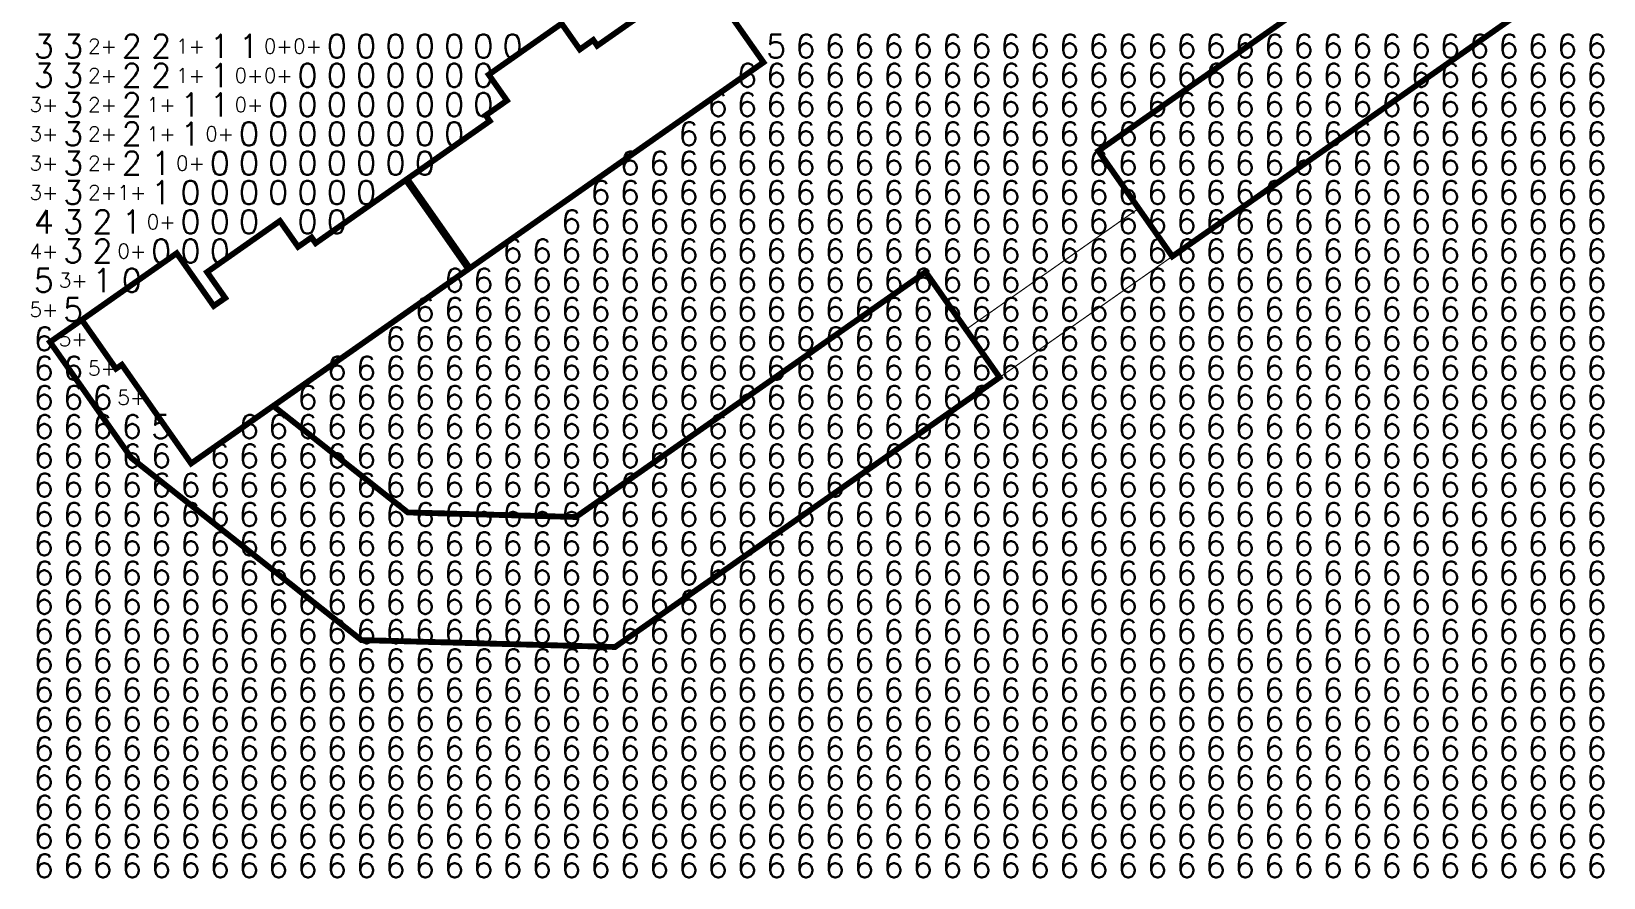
# Model space of a CAD drawing. Extents: x 36524853 to 36525459, y 2743936 to 2747542.
# Drawn here: x 36524969.4 to 36525103.6, y 2746922.3 to 2746994.5 of the extents above; entities that cross this region are included whole.
import ezdxf
from ezdxf.enums import TextEntityAlignment as Align

# ---------------------------------------------------------------- set-up
doc = ezdxf.new("R2010")
doc.units = 0
doc.header["$LTSCALE"] = 1000
doc.header["$MEASUREMENT"] = 0
doc.layers.add('0-规划建筑', color=34, linetype='Continuous')
doc.layers.add('TG_SUNTESTE', color=7, linetype='Continuous')
doc.styles.add('_TCH_SUNANA', font='SIMPLEX', dxfattribs={"width": 0.8, "bigfont": 'HZTXT'})

msp = doc.modelspace()

# ---------------------------------------------------------------- linework, layer by layer
at = {"layer": '0-规划建筑', "const_width": 0.5}
for points in [[(36525093.74, 2747007.64), (36525060.5, 2746984.33), (36525066.81, 2746975.32), (36525100.06, 2746998.63)], [(36524996.58, 2746967.11), (36524996.58, 2746967.11), (36525003.62, 2746972.05), (36525003.62, 2746972.05), (36525006.73, 2746974.23), (36525003.23, 2746979.23), (36525003.23, 2746979.23), (36525001.39, 2746981.85), (36524993.7, 2746976.45), (36524993.35, 2746976.94), (36524992.2, 2746976.14), (36524990.65, 2746978.35), (36524984.43, 2746973.98), (36524985.98, 2746971.77), (36524985, 2746971.09), (36524981.84, 2746975.59), (36524973.74, 2746969.9), (36524976.66, 2746965.73), (36524977.16, 2746966.07), (36524983.07, 2746957.64)]]:
    msp.add_lwpolyline(points, close=True, dxfattribs=at)
at = {"layer": '0-规划建筑'}
for points, const_width in [([(36525028.41, 2746996.89), (36525031.92, 2746991.89), (36525028.81, 2746989.71), (36525028.81, 2746989.71), (36525022.91, 2746985.58), (36525022.91, 2746985.58), (36525017.18, 2746981.56), (36525017.18, 2746981.56), (36525009.97, 2746976.5), (36525009.97, 2746976.5), (36525006.86, 2746974.32), (36525003.36, 2746979.32), (36525003.36, 2746979.32), (36525001.52, 2746981.94), (36525008.56, 2746986.88), (36525008.22, 2746987.37), (36525009.04, 2746987.94), (36525009.04, 2746987.94), (36525010.02, 2746988.63), (36525008.47, 2746990.84), (36525014.69, 2746995.2), (36525016.24, 2746992.99), (36525017.39, 2746993.8), (36525017.73, 2746993.31), (36525026.58, 2746999.51)], 0.5), ([(36525052.07, 2746964.99), (36525066.81, 2746975.32), (36525063.94, 2746979.42), (36525049.2, 2746969.08)], 0.1)]:
    msp.add_lwpolyline(points, dxfattribs=dict(at, const_width=const_width))
msp.add_lwpolyline([(36524973.74, 2746969.9, 0.5, 0.5, 0), (36524971.03, 2746968.01, 0.5, 0.5, 0), (36524977.97, 2746958.11, 0.5, 0.5, 0), (36524997.6, 2746942.56, 0.5, 0.5, 0), (36525019.25, 2746941.97, 0.5, 0.5, 0), (36525052.07, 2746964.99, 0.5, 0.5, 0), (36525045.76, 2746973.99, 0.5, 0.5, 0), (36525015.91, 2746953.07, 0.5, 0.5, 0), (36525001.56, 2746953.46, 0.5, 0.5, 0), (36524990.08, 2746962.56, 0.5, 0.5, 0), (36524983.07, 2746957.64, 0.5, 0.5, 0), (36524977.16, 2746966.07, 0.5, 0.5, 0), (36524976.66, 2746965.73, 0.5, 0.5, 0), (36524973.74, 2746969.9, 0, 0, 0)], format="xyseb", dxfattribs=at)

# ---------------------------------------------------------------- texts
at = {"layer": 'TG_SUNTESTE', "color": 4, "style": '_TCH_SUNANA'}
for s, height, p in [('3', 2, (36524970.51, 2746993.28)), ('3', 2, (36524973.01, 2746993.28)), ('3', 2, (36524970.51, 2746990.78)), ('3', 2, (36524973.01, 2746990.78)), ('3+', 1.25, (36524970.51, 2746988.28)), ('3', 2, (36524973.01, 2746988.28)), ('3+', 1.25, (36524970.51, 2746985.78)), ('3', 2, (36524973.01, 2746985.78)), ('3', 2, (36524973.01, 2746983.28)), ('3+', 1.25, (36524970.51, 2746983.28)), ('3', 2, (36524973.01, 2746980.78)), ('3+', 1.25, (36524970.51, 2746980.78)), ('3', 2, (36524973.01, 2746978.28)), ('3', 2, (36524973.01, 2746975.78)), ('3+', 1.25, (36524973.01, 2746973.28))]:
    msp.add_text(s, height=height, dxfattribs=at).set_placement(p, align=Align.MIDDLE_CENTER)
at = {"layer": 'TG_SUNTESTE', "color": 3, "style": '_TCH_SUNANA'}
for s, height, p in [('2+', 1.25, (36524975.51, 2746993.28)), ('2', 2, (36524978.01, 2746993.28)), ('2', 2, (36524980.51, 2746993.28)), ('2+', 1.25, (36524975.51, 2746990.78)), ('2', 2, (36524978.01, 2746990.78)), ('2', 2, (36524980.51, 2746990.78)), ('2+', 1.25, (36524975.51, 2746988.28)), ('2', 2, (36524978.01, 2746988.28)), ('2+', 1.25, (36524975.51, 2746985.78)), ('2', 2, (36524978.01, 2746985.78)), ('2', 2, (36524978.01, 2746983.28)), ('2+', 1.25, (36524975.51, 2746983.28)), ('2+', 1.25, (36524975.51, 2746980.78)), ('2', 2, (36524975.51, 2746978.28)), ('2', 2, (36524975.51, 2746975.78))]:
    msp.add_text(s, height=height, dxfattribs=at).set_placement(p, align=Align.MIDDLE_CENTER)
at = {"layer": 'TG_SUNTESTE', "color": 2, "style": '_TCH_SUNANA'}
for s, height, p in [('1+', 1.25, (36524983.01, 2746993.28)), ('1', 2, (36524985.51, 2746993.28)), ('1', 2, (36524988.01, 2746993.28)), ('1+', 1.25, (36524983.01, 2746990.78)), ('1', 2, (36524985.51, 2746990.78)), ('1+', 1.25, (36524980.51, 2746988.28)), ('1', 2, (36524983.01, 2746988.28)), ('1', 2, (36524985.51, 2746988.28)), ('1+', 1.25, (36524980.51, 2746985.78)), ('1', 2, (36524983.01, 2746985.78)), ('1', 2, (36524980.51, 2746983.28)), ('1', 2, (36524980.51, 2746980.78)), ('1+', 1.25, (36524978.01, 2746980.78)), ('1', 2, (36524978.01, 2746978.28)), ('1', 2, (36524975.51, 2746973.28))]:
    msp.add_text(s, height=height, dxfattribs=at).set_placement(p, align=Align.MIDDLE_CENTER)
at = {"layer": 'TG_SUNTESTE', "color": 1, "style": '_TCH_SUNANA'}
for s, height, p in [('0+', 1.25, (36524990.51, 2746993.28)), ('0+', 1.25, (36524993.01, 2746993.28)), ('0', 2, (36524995.51, 2746993.28)), ('0', 2, (36524998.01, 2746993.28)), ('0', 2, (36525000.51, 2746993.28)), ('0', 2, (36525003.01, 2746993.28)), ('0', 2, (36525005.51, 2746993.28)), ('0', 2, (36525008.01, 2746993.28)), ('0', 2, (36525010.51, 2746993.28)), ('0+', 1.25, (36524988.01, 2746990.78)), ('0+', 1.25, (36524990.51, 2746990.78)), ('0', 2, (36524993.01, 2746990.78)), ('0', 2, (36524995.51, 2746990.78)), ('0', 2, (36524998.01, 2746990.78)), ('0', 2, (36525000.51, 2746990.78)), ('0', 2, (36525003.01, 2746990.78)), ('0', 2, (36525005.51, 2746990.78)), ('0', 2, (36525008.01, 2746990.78)), ('0+', 1.25, (36524988.01, 2746988.28)), ('0', 2, (36524990.51, 2746988.28)), ('0', 2, (36524993.01, 2746988.28)), ('0', 2, (36524995.51, 2746988.28)), ('0', 2, (36524998.01, 2746988.28)), ('0', 2, (36525000.51, 2746988.28)), ('0', 2, (36525003.01, 2746988.28)), ('0', 2, (36525005.51, 2746988.28)), ('0', 2, (36525008.01, 2746988.28)), ('0+', 1.25, (36524985.51, 2746985.78)), ('0', 2, (36524988.01, 2746985.78)), ('0', 2, (36524990.51, 2746985.78)), ('0', 2, (36524993.01, 2746985.78)), ('0', 2, (36524995.51, 2746985.78)), ('0', 2, (36524998.01, 2746985.78)), ('0', 2, (36525000.51, 2746985.78)), ('0', 2, (36525003.01, 2746985.78)), ('0', 2, (36525005.51, 2746985.78)), ('0', 2, (36524985.51, 2746983.28)), ('0', 2, (36524988.01, 2746983.28)), ('0', 2, (36524990.51, 2746983.28)), ('0', 2, (36524993.01, 2746983.28)), ('0', 2, (36524995.51, 2746983.28)), ('0', 2, (36524998.01, 2746983.28)), ('0', 2, (36525000.51, 2746983.28)), ('0', 2, (36525003.01, 2746983.28)), ('0+', 1.25, (36524983.01, 2746983.28)), ('0', 2, (36524983.01, 2746980.78)), ('0', 2, (36524985.51, 2746980.78)), ('0', 2, (36524988.01, 2746980.78)), ('0', 2, (36524990.51, 2746980.78)), ('0', 2, (36524993.01, 2746980.78)), ('0', 2, (36524995.51, 2746980.78)), ('0', 2, (36524998.01, 2746980.78)), ('0+', 1.25, (36524980.51, 2746978.28)), ('0', 2, (36524983.01, 2746978.28)), ('0', 2, (36524985.51, 2746978.28)), ('0', 2, (36524988.01, 2746978.28)), ('0', 2, (36524993.01, 2746978.28)), ('0', 2, (36524995.51, 2746978.28)), ('0+', 1.25, (36524978.01, 2746975.78)), ('0', 2, (36524980.51, 2746975.78)), ('0', 2, (36524983.01, 2746975.78)), ('0', 2, (36524985.51, 2746975.78)), ('0', 2, (36524978.01, 2746973.28))]:
    msp.add_text(s, height=height, dxfattribs=at).set_placement(p, align=Align.MIDDLE_CENTER)
at = {"layer": 'TG_SUNTESTE', "color": 6, "style": '_TCH_SUNANA'}
for s, height, p in [('5', 2, (36525033.01, 2746993.28)), ('5', 2, (36524970.51, 2746973.28)), ('5+', 1.25, (36524970.51, 2746970.78)), ('5', 2, (36524973.01, 2746970.78)), ('5+', 1.25, (36524973.01, 2746968.28)), ('5+', 1.25, (36524975.51, 2746965.78)), ('5+', 1.25, (36524978.01, 2746963.28)), ('5', 2, (36524980.51, 2746960.78))]:
    msp.add_text(s, height=height, dxfattribs=at).set_placement(p, align=Align.MIDDLE_CENTER)
at = {"layer": 'TG_SUNTESTE', "color": 7, "style": '_TCH_SUNANA'}
for p in [(36525035.51, 2746993.28), (36525038.01, 2746993.28), (36525040.51, 2746993.28), (36525043.01, 2746993.28), (36525045.51, 2746993.28), (36525048.01, 2746993.28), (36525050.51, 2746993.28), (36525053.01, 2746993.28), (36525055.51, 2746993.28), (36525058.01, 2746993.28), (36525060.51, 2746993.28), (36525063.01, 2746993.28), (36525065.51, 2746993.28), (36525068.01, 2746993.28), (36525070.51, 2746993.28), (36525073.01, 2746993.28), (36525073.01, 2746993.28), (36525075.51, 2746993.28), (36525078.01, 2746993.28), (36525080.51, 2746993.28), (36525083.01, 2746993.28), (36525085.51, 2746993.28), (36525088.01, 2746993.28), (36525090.51, 2746993.28), (36525093.01, 2746993.28), (36525095.51, 2746993.28), (36525098.01, 2746993.28), (36525100.51, 2746993.28), (36525103.01, 2746993.28), (36525030.51, 2746990.78), (36525033.01, 2746990.78), (36525035.51, 2746990.78), (36525038.01, 2746990.78), (36525040.51, 2746990.78), (36525043.01, 2746990.78), (36525045.51, 2746990.78), (36525048.01, 2746990.78), (36525050.51, 2746990.78), (36525053.01, 2746990.78), (36525055.51, 2746990.78), (36525058.01, 2746990.78), (36525060.51, 2746990.78), (36525063.01, 2746990.78), (36525065.51, 2746990.78), (36525068.01, 2746990.78), (36525070.51, 2746990.78), (36525073.01, 2746990.78), (36525075.51, 2746990.78), (36525078.01, 2746990.78), (36525080.51, 2746990.78), (36525083.01, 2746990.78), (36525085.51, 2746990.78), (36525088.01, 2746990.78), (36525090.51, 2746990.78), (36525093.01, 2746990.78), (36525095.51, 2746990.78), (36525098.01, 2746990.78), (36525100.51, 2746990.78), (36525103.01, 2746990.78), (36525028.01, 2746988.28), (36525030.51, 2746988.28), (36525033.01, 2746988.28), (36525035.51, 2746988.28), (36525038.01, 2746988.28), (36525040.51, 2746988.28), (36525043.01, 2746988.28), (36525045.51, 2746988.28), (36525048.01, 2746988.28), (36525050.51, 2746988.28), (36525053.01, 2746988.28), (36525055.51, 2746988.28), (36525058.01, 2746988.28), (36525060.51, 2746988.28), (36525063.01, 2746988.28), (36525065.51, 2746988.28), (36525068.01, 2746988.28), (36525070.51, 2746988.28), (36525073.01, 2746988.28), (36525075.51, 2746988.28), (36525078.01, 2746988.28), (36525080.51, 2746988.28), (36525083.01, 2746988.28), (36525085.51, 2746988.28), (36525088.01, 2746988.28), (36525090.51, 2746988.28), (36525093.01, 2746988.28), (36525095.51, 2746988.28), (36525098.01, 2746988.28), (36525100.51, 2746988.28), (36525103.01, 2746988.28), (36525025.51, 2746985.78), (36525028.01, 2746985.78), (36525030.51, 2746985.78), (36525033.01, 2746985.78), (36525035.51, 2746985.78), (36525038.01, 2746985.78), (36525040.51, 2746985.78), (36525043.01, 2746985.78), (36525045.51, 2746985.78), (36525048.01, 2746985.78), (36525050.51, 2746985.78), (36525053.01, 2746985.78), (36525055.51, 2746985.78), (36525058.01, 2746985.78), (36525060.51, 2746985.78), (36525063.01, 2746985.78), (36525065.51, 2746985.78), (36525068.01, 2746985.78), (36525070.51, 2746985.78), (36525073.01, 2746985.78), (36525075.51, 2746985.78), (36525078.01, 2746985.78), (36525080.51, 2746985.78), (36525083.01, 2746985.78), (36525085.51, 2746985.78), (36525088.01, 2746985.78), (36525090.51, 2746985.78), (36525093.01, 2746985.78), (36525095.51, 2746985.78), (36525098.01, 2746985.78), (36525100.51, 2746985.78), (36525103.01, 2746985.78), (36525020.51, 2746983.28), (36525023.01, 2746983.28), (36525025.51, 2746983.28), (36525028.01, 2746983.28), (36525030.51, 2746983.28), (36525033.01, 2746983.28), (36525035.51, 2746983.28), (36525038.01, 2746983.28), (36525040.51, 2746983.28), (36525043.01, 2746983.28), (36525045.51, 2746983.28), (36525048.01, 2746983.28), (36525050.51, 2746983.28), (36525053.01, 2746983.28), (36525055.51, 2746983.28), (36525058.01, 2746983.28), (36525060.51, 2746983.28), (36525063.01, 2746983.28), (36525065.51, 2746983.28), (36525068.01, 2746983.28), (36525070.51, 2746983.28), (36525073.01, 2746983.28), (36525075.51, 2746983.28), (36525078.01, 2746983.28), (36525080.51, 2746983.28), (36525083.01, 2746983.28), (36525085.51, 2746983.28), (36525088.01, 2746983.28), (36525090.51, 2746983.28), (36525093.01, 2746983.28), (36525095.51, 2746983.28), (36525098.01, 2746983.28), (36525100.51, 2746983.28), (36525103.01, 2746983.28), (36525018.01, 2746980.78), (36525020.51, 2746980.78), (36525023.01, 2746980.78), (36525025.51, 2746980.78), (36525028.01, 2746980.78), (36525030.51, 2746980.78), (36525033.01, 2746980.78), (36525035.51, 2746980.78), (36525038.01, 2746980.78), (36525040.51, 2746980.78), (36525043.01, 2746980.78), (36525045.51, 2746980.78), (36525048.01, 2746980.78), (36525050.51, 2746980.78), (36525053.01, 2746980.78), (36525055.51, 2746980.78), (36525058.01, 2746980.78), (36525060.51, 2746980.78), (36525063.01, 2746980.78), (36525065.51, 2746980.78), (36525068.01, 2746980.78), (36525070.51, 2746980.78), (36525073.01, 2746980.78), (36525075.51, 2746980.78), (36525078.01, 2746980.78), (36525080.51, 2746980.78), (36525083.01, 2746980.78), (36525085.51, 2746980.78), (36525088.01, 2746980.78), (36525090.51, 2746980.78), (36525093.01, 2746980.78), (36525095.51, 2746980.78), (36525098.01, 2746980.78), (36525100.51, 2746980.78), (36525103.01, 2746980.78), (36525015.51, 2746978.28), (36525018.01, 2746978.28), (36525020.51, 2746978.28), (36525023.01, 2746978.28), (36525025.51, 2746978.28), (36525028.01, 2746978.28), (36525030.51, 2746978.28), (36525033.01, 2746978.28), (36525035.51, 2746978.28), (36525038.01, 2746978.28), (36525040.51, 2746978.28), (36525043.01, 2746978.28), (36525045.51, 2746978.28), (36525048.01, 2746978.28), (36525050.51, 2746978.28), (36525053.01, 2746978.28), (36525055.51, 2746978.28), (36525058.01, 2746978.28), (36525060.51, 2746978.28), (36525063.01, 2746978.28), (36525065.51, 2746978.28), (36525068.01, 2746978.28), (36525070.51, 2746978.28), (36525073.01, 2746978.28), (36525075.51, 2746978.28), (36525078.01, 2746978.28), (36525080.51, 2746978.28), (36525083.01, 2746978.28), (36525085.51, 2746978.28), (36525088.01, 2746978.28), (36525090.51, 2746978.28), (36525093.01, 2746978.28), (36525095.51, 2746978.28), (36525098.01, 2746978.28), (36525100.51, 2746978.28), (36525103.01, 2746978.28), (36525010.51, 2746975.78), (36525013.01, 2746975.78), (36525015.51, 2746975.78), (36525018.01, 2746975.78), (36525020.51, 2746975.78), (36525023.01, 2746975.78), (36525025.51, 2746975.78), (36525028.01, 2746975.78), (36525030.51, 2746975.78), (36525033.01, 2746975.78), (36525035.51, 2746975.78), (36525038.01, 2746975.78), (36525040.51, 2746975.78), (36525043.01, 2746975.78), (36525045.51, 2746975.78), (36525048.01, 2746975.78), (36525050.51, 2746975.78), (36525053.01, 2746975.78), (36525055.51, 2746975.78), (36525058.01, 2746975.78), (36525060.51, 2746975.78), (36525063.01, 2746975.78), (36525065.51, 2746975.78), (36525068.01, 2746975.78), (36525070.51, 2746975.78), (36525073.01, 2746975.78), (36525075.51, 2746975.78), (36525078.01, 2746975.78), (36525080.51, 2746975.78), (36525083.01, 2746975.78), (36525085.51, 2746975.78), (36525088.01, 2746975.78), (36525090.51, 2746975.78), (36525093.01, 2746975.78), (36525095.51, 2746975.78), (36525098.01, 2746975.78), (36525100.51, 2746975.78), (36525103.01, 2746975.78), (36525005.51, 2746973.28), (36525008.01, 2746973.28), (36525010.51, 2746973.28), (36525013.01, 2746973.28), (36525015.51, 2746973.28), (36525018.01, 2746973.28), (36525020.51, 2746973.28), (36525023.01, 2746973.28), (36525025.51, 2746973.28), (36525028.01, 2746973.28), (36525030.51, 2746973.28), (36525033.01, 2746973.28), (36525035.51, 2746973.28), (36525038.01, 2746973.28), (36525040.51, 2746973.28), (36525043.01, 2746973.28), (36525045.51, 2746973.28), (36525048.01, 2746973.28), (36525050.51, 2746973.28), (36525053.01, 2746973.28), (36525055.51, 2746973.28), (36525058.01, 2746973.28), (36525060.51, 2746973.28), (36525063.01, 2746973.28), (36525065.51, 2746973.28), (36525068.01, 2746973.28), (36525070.51, 2746973.28), (36525073.01, 2746973.28), (36525075.51, 2746973.28), (36525078.01, 2746973.28), (36525080.51, 2746973.28), (36525083.01, 2746973.28), (36525085.51, 2746973.28), (36525088.01, 2746973.28), (36525090.51, 2746973.28), (36525093.01, 2746973.28), (36525095.51, 2746973.28), (36525098.01, 2746973.28), (36525100.51, 2746973.28), (36525103.01, 2746973.28), (36525003.01, 2746970.78), (36525005.51, 2746970.78), (36525008.01, 2746970.78), (36525010.51, 2746970.78), (36525013.01, 2746970.78), (36525015.51, 2746970.78), (36525018.01, 2746970.78), (36525020.51, 2746970.78), (36525023.01, 2746970.78), (36525025.51, 2746970.78), (36525028.01, 2746970.78), (36525030.51, 2746970.78), (36525033.01, 2746970.78), (36525035.51, 2746970.78), (36525038.01, 2746970.78), (36525040.51, 2746970.78), (36525043.01, 2746970.78), (36525045.51, 2746970.78), (36525048.01, 2746970.78), (36525050.51, 2746970.78), (36525053.01, 2746970.78), (36525055.51, 2746970.78), (36525058.01, 2746970.78), (36525060.51, 2746970.78), (36525063.01, 2746970.78), (36525065.51, 2746970.78), (36525068.01, 2746970.78), (36525070.51, 2746970.78), (36525073.01, 2746970.78), (36525075.51, 2746970.78), (36525078.01, 2746970.78), (36525080.51, 2746970.78), (36525083.01, 2746970.78), (36525085.51, 2746970.78), (36525088.01, 2746970.78), (36525090.51, 2746970.78), (36525093.01, 2746970.78), (36525095.51, 2746970.78), (36525098.01, 2746970.78), (36525100.51, 2746970.78), (36525103.01, 2746970.78), (36524970.51, 2746968.28), (36525000.51, 2746968.28), (36525003.01, 2746968.28), (36525005.51, 2746968.28), (36525008.01, 2746968.28), (36525010.51, 2746968.28), (36525013.01, 2746968.28), (36525015.51, 2746968.28), (36525018.01, 2746968.28), (36525020.51, 2746968.28), (36525023.01, 2746968.28), (36525025.51, 2746968.28), (36525028.01, 2746968.28), (36525030.51, 2746968.28), (36525033.01, 2746968.28), (36525035.51, 2746968.28), (36525038.01, 2746968.28), (36525040.51, 2746968.28), (36525043.01, 2746968.28), (36525045.51, 2746968.28), (36525048.01, 2746968.28), (36525050.51, 2746968.28), (36525053.01, 2746968.28), (36525055.51, 2746968.28), (36525058.01, 2746968.28), (36525060.51, 2746968.28), (36525063.01, 2746968.28), (36525065.51, 2746968.28), (36525068.01, 2746968.28), (36525070.51, 2746968.28), (36525073.01, 2746968.28), (36525075.51, 2746968.28), (36525078.01, 2746968.28), (36525080.51, 2746968.28), (36525083.01, 2746968.28), (36525085.51, 2746968.28), (36525088.01, 2746968.28), (36525090.51, 2746968.28), (36525093.01, 2746968.28), (36525095.51, 2746968.28), (36525098.01, 2746968.28), (36525100.51, 2746968.28), (36525103.01, 2746968.28), (36524970.51, 2746965.78), (36524973.01, 2746965.78), (36524995.51, 2746965.78), (36524998.01, 2746965.78), (36525000.51, 2746965.78), (36525003.01, 2746965.78), (36525005.51, 2746965.78), (36525008.01, 2746965.78), (36525010.51, 2746965.78), (36525013.01, 2746965.78), (36525015.51, 2746965.78), (36525018.01, 2746965.78), (36525020.51, 2746965.78), (36525023.01, 2746965.78), (36525025.51, 2746965.78), (36525028.01, 2746965.78), (36525030.51, 2746965.78), (36525033.01, 2746965.78), (36525035.51, 2746965.78), (36525038.01, 2746965.78), (36525040.51, 2746965.78), (36525043.01, 2746965.78), (36525045.51, 2746965.78), (36525048.01, 2746965.78), (36525050.51, 2746965.78), (36525053.01, 2746965.78), (36525055.51, 2746965.78), (36525058.01, 2746965.78), (36525060.51, 2746965.78), (36525063.01, 2746965.78), (36525065.51, 2746965.78), (36525068.01, 2746965.78), (36525070.51, 2746965.78), (36525073.01, 2746965.78), (36525075.51, 2746965.78), (36525078.01, 2746965.78), (36525080.51, 2746965.78), (36525083.01, 2746965.78), (36525085.51, 2746965.78), (36525088.01, 2746965.78), (36525090.51, 2746965.78), (36525093.01, 2746965.78), (36525095.51, 2746965.78), (36525098.01, 2746965.78), (36525100.51, 2746965.78), (36525103.01, 2746965.78), (36524970.51, 2746963.28), (36524973.01, 2746963.28), (36524975.51, 2746963.28), (36524993.01, 2746963.28), (36524995.51, 2746963.28), (36524998.01, 2746963.28), (36525000.51, 2746963.28), (36525003.01, 2746963.28), (36525005.51, 2746963.28), (36525008.01, 2746963.28), (36525010.51, 2746963.28), (36525013.01, 2746963.28), (36525015.51, 2746963.28), (36525018.01, 2746963.28), (36525020.51, 2746963.28), (36525023.01, 2746963.28), (36525025.51, 2746963.28), (36525028.01, 2746963.28), (36525030.51, 2746963.28), (36525033.01, 2746963.28), (36525035.51, 2746963.28), (36525038.01, 2746963.28), (36525040.51, 2746963.28), (36525043.01, 2746963.28), (36525045.51, 2746963.28), (36525048.01, 2746963.28), (36525050.51, 2746963.28), (36525053.01, 2746963.28), (36525055.51, 2746963.28), (36525058.01, 2746963.28), (36525060.51, 2746963.28), (36525063.01, 2746963.28), (36525065.51, 2746963.28), (36525068.01, 2746963.28), (36525070.51, 2746963.28), (36525073.01, 2746963.28), (36525075.51, 2746963.28), (36525078.01, 2746963.28), (36525080.51, 2746963.28), (36525083.01, 2746963.28), (36525085.51, 2746963.28), (36525088.01, 2746963.28), (36525090.51, 2746963.28), (36525093.01, 2746963.28), (36525095.51, 2746963.28), (36525098.01, 2746963.28), (36525100.51, 2746963.28), (36525103.01, 2746963.28), (36524970.51, 2746960.78), (36524973.01, 2746960.78), (36524975.51, 2746960.78), (36524978.01, 2746960.78), (36524988.01, 2746960.78), (36524990.51, 2746960.78), (36524993.01, 2746960.78), (36524995.51, 2746960.78), (36524998.01, 2746960.78), (36525000.51, 2746960.78), (36525003.01, 2746960.78), (36525005.51, 2746960.78), (36525008.01, 2746960.78), (36525010.51, 2746960.78), (36525013.01, 2746960.78), (36525015.51, 2746960.78), (36525018.01, 2746960.78), (36525020.51, 2746960.78), (36525023.01, 2746960.78), (36525025.51, 2746960.78), (36525028.01, 2746960.78), (36525030.51, 2746960.78), (36525033.01, 2746960.78), (36525035.51, 2746960.78), (36525038.01, 2746960.78), (36525040.51, 2746960.78), (36525043.01, 2746960.78), (36525045.51, 2746960.78), (36525048.01, 2746960.78), (36525050.51, 2746960.78), (36525053.01, 2746960.78), (36525055.51, 2746960.78), (36525058.01, 2746960.78), (36525060.51, 2746960.78), (36525063.01, 2746960.78), (36525065.51, 2746960.78), (36525068.01, 2746960.78), (36525070.51, 2746960.78), (36525073.01, 2746960.78), (36525075.51, 2746960.78), (36525078.01, 2746960.78), (36525080.51, 2746960.78), (36525083.01, 2746960.78), (36525085.51, 2746960.78), (36525088.01, 2746960.78), (36525090.51, 2746960.78), (36525093.01, 2746960.78), (36525095.51, 2746960.78), (36525098.01, 2746960.78), (36525100.51, 2746960.78), (36525103.01, 2746960.78), (36524970.51, 2746958.28), (36524973.01, 2746958.28), (36524975.51, 2746958.28), (36524978.01, 2746958.28), (36524980.51, 2746958.28), (36524985.51, 2746958.28), (36524988.01, 2746958.28), (36524990.51, 2746958.28), (36524993.01, 2746958.28), (36524995.51, 2746958.28), (36524998.01, 2746958.28), (36525000.51, 2746958.28), (36525003.01, 2746958.28), (36525005.51, 2746958.28), (36525008.01, 2746958.28), (36525010.51, 2746958.28), (36525013.01, 2746958.28), (36525015.51, 2746958.28), (36525018.01, 2746958.28), (36525020.51, 2746958.28), (36525023.01, 2746958.28), (36525025.51, 2746958.28), (36525028.01, 2746958.28), (36525030.51, 2746958.28), (36525033.01, 2746958.28), (36525035.51, 2746958.28), (36525038.01, 2746958.28), (36525040.51, 2746958.28), (36525043.01, 2746958.28), (36525045.51, 2746958.28), (36525048.01, 2746958.28), (36525050.51, 2746958.28), (36525053.01, 2746958.28), (36525055.51, 2746958.28), (36525058.01, 2746958.28), (36525060.51, 2746958.28), (36525063.01, 2746958.28), (36525065.51, 2746958.28), (36525068.01, 2746958.28), (36525070.51, 2746958.28), (36525073.01, 2746958.28), (36525075.51, 2746958.28), (36525078.01, 2746958.28), (36525080.51, 2746958.28), (36525083.01, 2746958.28), (36525085.51, 2746958.28), (36525088.01, 2746958.28), (36525090.51, 2746958.28), (36525093.01, 2746958.28), (36525095.51, 2746958.28), (36525098.01, 2746958.28), (36525100.51, 2746958.28), (36525103.01, 2746958.28), (36524970.51, 2746955.78), (36524973.01, 2746955.78), (36524975.51, 2746955.78), (36524978.01, 2746955.78), (36524980.51, 2746955.78), (36524983.01, 2746955.78), (36524985.51, 2746955.78), (36524988.01, 2746955.78), (36524990.51, 2746955.78), (36524993.01, 2746955.78), (36524995.51, 2746955.78), (36524998.01, 2746955.78), (36525000.51, 2746955.78), (36525003.01, 2746955.78), (36525005.51, 2746955.78), (36525008.01, 2746955.78), (36525010.51, 2746955.78), (36525013.01, 2746955.78), (36525015.51, 2746955.78), (36525018.01, 2746955.78), (36525020.51, 2746955.78), (36525023.01, 2746955.78), (36525025.51, 2746955.78), (36525028.01, 2746955.78), (36525030.51, 2746955.78), (36525033.01, 2746955.78), (36525035.51, 2746955.78), (36525038.01, 2746955.78), (36525040.51, 2746955.78), (36525043.01, 2746955.78), (36525045.51, 2746955.78), (36525048.01, 2746955.78), (36525050.51, 2746955.78), (36525053.01, 2746955.78), (36525055.51, 2746955.78), (36525058.01, 2746955.78), (36525060.51, 2746955.78), (36525063.01, 2746955.78), (36525065.51, 2746955.78), (36525068.01, 2746955.78), (36525070.51, 2746955.78), (36525073.01, 2746955.78), (36525075.51, 2746955.78), (36525078.01, 2746955.78), (36525080.51, 2746955.78), (36525083.01, 2746955.78), (36525085.51, 2746955.78), (36525088.01, 2746955.78), (36525090.51, 2746955.78), (36525093.01, 2746955.78), (36525095.51, 2746955.78), (36525098.01, 2746955.78), (36525100.51, 2746955.78), (36525103.01, 2746955.78), (36524970.51, 2746953.28), (36524973.01, 2746953.28), (36524975.51, 2746953.28), (36524978.01, 2746953.28), (36524980.51, 2746953.28), (36524983.01, 2746953.28), (36524985.51, 2746953.28), (36524988.01, 2746953.28), (36524990.51, 2746953.28), (36524993.01, 2746953.28), (36524995.51, 2746953.28), (36524998.01, 2746953.28), (36525000.51, 2746953.28), (36525003.01, 2746953.28), (36525005.51, 2746953.28), (36525008.01, 2746953.28), (36525010.51, 2746953.28), (36525013.01, 2746953.28), (36525015.51, 2746953.28), (36525018.01, 2746953.28), (36525020.51, 2746953.28), (36525023.01, 2746953.28), (36525025.51, 2746953.28), (36525028.01, 2746953.28), (36525030.51, 2746953.28), (36525033.01, 2746953.28), (36525035.51, 2746953.28), (36525038.01, 2746953.28), (36525040.51, 2746953.28), (36525043.01, 2746953.28), (36525045.51, 2746953.28), (36525048.01, 2746953.28), (36525050.51, 2746953.28), (36525053.01, 2746953.28), (36525055.51, 2746953.28), (36525058.01, 2746953.28), (36525060.51, 2746953.28), (36525063.01, 2746953.28), (36525065.51, 2746953.28), (36525068.01, 2746953.28), (36525070.51, 2746953.28), (36525073.01, 2746953.28), (36525075.51, 2746953.28), (36525078.01, 2746953.28), (36525080.51, 2746953.28), (36525083.01, 2746953.28), (36525085.51, 2746953.28), (36525088.01, 2746953.28), (36525090.51, 2746953.28), (36525093.01, 2746953.28), (36525095.51, 2746953.28), (36525098.01, 2746953.28), (36525100.51, 2746953.28), (36525103.01, 2746953.28), (36524970.51, 2746950.78), (36524973.01, 2746950.78), (36524975.51, 2746950.78), (36524978.01, 2746950.78), (36524980.51, 2746950.78), (36524983.01, 2746950.78), (36524985.51, 2746950.78), (36524988.01, 2746950.78), (36524990.51, 2746950.78), (36524993.01, 2746950.78), (36524995.51, 2746950.78), (36524998.01, 2746950.78), (36525000.51, 2746950.78), (36525003.01, 2746950.78), (36525005.51, 2746950.78), (36525008.01, 2746950.78), (36525010.51, 2746950.78), (36525013.01, 2746950.78), (36525015.51, 2746950.78), (36525018.01, 2746950.78), (36525020.51, 2746950.78), (36525023.01, 2746950.78), (36525025.51, 2746950.78), (36525028.01, 2746950.78), (36525030.51, 2746950.78), (36525033.01, 2746950.78), (36525035.51, 2746950.78), (36525038.01, 2746950.78), (36525040.51, 2746950.78), (36525043.01, 2746950.78), (36525045.51, 2746950.78), (36525048.01, 2746950.78), (36525050.51, 2746950.78), (36525053.01, 2746950.78), (36525055.51, 2746950.78), (36525058.01, 2746950.78), (36525060.51, 2746950.78), (36525063.01, 2746950.78), (36525065.51, 2746950.78), (36525068.01, 2746950.78), (36525070.51, 2746950.78), (36525073.01, 2746950.78), (36525075.51, 2746950.78), (36525078.01, 2746950.78), (36525080.51, 2746950.78), (36525083.01, 2746950.78), (36525085.51, 2746950.78), (36525088.01, 2746950.78), (36525090.51, 2746950.78), (36525093.01, 2746950.78), (36525095.51, 2746950.78), (36525098.01, 2746950.78), (36525100.51, 2746950.78), (36525103.01, 2746950.78), (36524970.51, 2746948.28), (36524973.01, 2746948.28), (36524975.51, 2746948.28), (36524978.01, 2746948.28), (36524980.51, 2746948.28), (36524983.01, 2746948.28), (36524985.51, 2746948.28), (36524988.01, 2746948.28), (36524990.51, 2746948.28), (36524993.01, 2746948.28), (36524995.51, 2746948.28), (36524998.01, 2746948.28), (36525000.51, 2746948.28), (36525003.01, 2746948.28), (36525005.51, 2746948.28), (36525008.01, 2746948.28), (36525010.51, 2746948.28), (36525013.01, 2746948.28), (36525015.51, 2746948.28), (36525018.01, 2746948.28), (36525020.51, 2746948.28), (36525023.01, 2746948.28), (36525025.51, 2746948.28), (36525028.01, 2746948.28), (36525030.51, 2746948.28), (36525033.01, 2746948.28), (36525035.51, 2746948.28), (36525038.01, 2746948.28), (36525040.51, 2746948.28), (36525043.01, 2746948.28), (36525045.51, 2746948.28), (36525048.01, 2746948.28), (36525050.51, 2746948.28), (36525053.01, 2746948.28), (36525055.51, 2746948.28), (36525058.01, 2746948.28), (36525060.51, 2746948.28), (36525063.01, 2746948.28), (36525065.51, 2746948.28), (36525068.01, 2746948.28), (36525070.51, 2746948.28), (36525073.01, 2746948.28), (36525075.51, 2746948.28), (36525078.01, 2746948.28), (36525080.51, 2746948.28), (36525083.01, 2746948.28), (36525085.51, 2746948.28), (36525088.01, 2746948.28), (36525090.51, 2746948.28), (36525093.01, 2746948.28), (36525095.51, 2746948.28), (36525098.01, 2746948.28), (36525100.51, 2746948.28), (36525103.01, 2746948.28), (36524970.51, 2746945.78), (36524973.01, 2746945.78), (36524975.51, 2746945.78), (36524978.01, 2746945.78), (36524980.51, 2746945.78), (36524983.01, 2746945.78), (36524985.51, 2746945.78), (36524988.01, 2746945.78), (36524990.51, 2746945.78), (36524993.01, 2746945.78), (36524995.51, 2746945.78), (36524998.01, 2746945.78), (36525000.51, 2746945.78), (36525003.01, 2746945.78), (36525005.51, 2746945.78), (36525008.01, 2746945.78), (36525010.51, 2746945.78), (36525013.01, 2746945.78), (36525015.51, 2746945.78), (36525018.01, 2746945.78), (36525020.51, 2746945.78), (36525023.01, 2746945.78), (36525025.51, 2746945.78), (36525028.01, 2746945.78), (36525030.51, 2746945.78), (36525033.01, 2746945.78), (36525035.51, 2746945.78), (36525038.01, 2746945.78), (36525040.51, 2746945.78), (36525043.01, 2746945.78), (36525045.51, 2746945.78), (36525048.01, 2746945.78), (36525050.51, 2746945.78), (36525053.01, 2746945.78), (36525055.51, 2746945.78), (36525058.01, 2746945.78), (36525060.51, 2746945.78), (36525063.01, 2746945.78), (36525065.51, 2746945.78), (36525068.01, 2746945.78), (36525070.51, 2746945.78), (36525073.01, 2746945.78), (36525075.51, 2746945.78), (36525078.01, 2746945.78), (36525080.51, 2746945.78), (36525083.01, 2746945.78), (36525085.51, 2746945.78), (36525088.01, 2746945.78), (36525090.51, 2746945.78), (36525093.01, 2746945.78), (36525095.51, 2746945.78), (36525098.01, 2746945.78), (36525100.51, 2746945.78), (36525103.01, 2746945.78), (36524970.51, 2746943.28), (36524973.01, 2746943.28), (36524975.51, 2746943.28), (36524978.01, 2746943.28), (36524980.51, 2746943.28), (36524983.01, 2746943.28), (36524985.51, 2746943.28), (36524988.01, 2746943.28), (36524990.51, 2746943.28), (36524993.01, 2746943.28), (36524995.51, 2746943.28), (36524998.01, 2746943.28), (36525000.51, 2746943.28), (36525003.01, 2746943.28), (36525005.51, 2746943.28), (36525008.01, 2746943.28), (36525010.51, 2746943.28), (36525013.01, 2746943.28), (36525015.51, 2746943.28), (36525018.01, 2746943.28), (36525020.51, 2746943.28), (36525023.01, 2746943.28), (36525025.51, 2746943.28), (36525028.01, 2746943.28), (36525030.51, 2746943.28), (36525033.01, 2746943.28), (36525035.51, 2746943.28), (36525038.01, 2746943.28), (36525040.51, 2746943.28), (36525043.01, 2746943.28), (36525045.51, 2746943.28), (36525048.01, 2746943.28), (36525050.51, 2746943.28), (36525053.01, 2746943.28), (36525055.51, 2746943.28), (36525058.01, 2746943.28), (36525060.51, 2746943.28), (36525063.01, 2746943.28), (36525065.51, 2746943.28), (36525068.01, 2746943.28), (36525070.51, 2746943.28), (36525073.01, 2746943.28), (36525075.51, 2746943.28), (36525078.01, 2746943.28), (36525080.51, 2746943.28), (36525083.01, 2746943.28), (36525085.51, 2746943.28), (36525088.01, 2746943.28), (36525090.51, 2746943.28), (36525093.01, 2746943.28), (36525095.51, 2746943.28), (36525098.01, 2746943.28), (36525100.51, 2746943.28), (36525103.01, 2746943.28), (36524970.51, 2746940.78), (36524973.01, 2746940.78), (36524975.51, 2746940.78), (36524978.01, 2746940.78), (36524980.51, 2746940.78), (36524983.01, 2746940.78), (36524985.51, 2746940.78), (36524988.01, 2746940.78), (36524990.51, 2746940.78), (36524993.01, 2746940.78), (36524995.51, 2746940.78), (36524998.01, 2746940.78), (36525000.51, 2746940.78), (36525003.01, 2746940.78), (36525005.51, 2746940.78), (36525008.01, 2746940.78), (36525010.51, 2746940.78), (36525013.01, 2746940.78), (36525015.51, 2746940.78), (36525018.01, 2746940.78), (36525020.51, 2746940.78), (36525023.01, 2746940.78), (36525025.51, 2746940.78), (36525028.01, 2746940.78), (36525030.51, 2746940.78), (36525033.01, 2746940.78), (36525035.51, 2746940.78), (36525038.01, 2746940.78), (36525040.51, 2746940.78), (36525043.01, 2746940.78), (36525045.51, 2746940.78), (36525048.01, 2746940.78), (36525050.51, 2746940.78), (36525053.01, 2746940.78), (36525055.51, 2746940.78), (36525058.01, 2746940.78), (36525060.51, 2746940.78), (36525063.01, 2746940.78), (36525065.51, 2746940.78), (36525068.01, 2746940.78), (36525070.51, 2746940.78), (36525073.01, 2746940.78), (36525075.51, 2746940.78), (36525078.01, 2746940.78), (36525080.51, 2746940.78), (36525083.01, 2746940.78), (36525085.51, 2746940.78), (36525088.01, 2746940.78), (36525090.51, 2746940.78), (36525093.01, 2746940.78), (36525095.51, 2746940.78), (36525098.01, 2746940.78), (36525100.51, 2746940.78), (36525103.01, 2746940.78), (36524970.51, 2746938.28), (36524973.01, 2746938.28), (36524975.51, 2746938.28), (36524978.01, 2746938.28), (36524980.51, 2746938.28), (36524983.01, 2746938.28), (36524985.51, 2746938.28), (36524988.01, 2746938.28), (36524990.51, 2746938.28), (36524993.01, 2746938.28), (36524995.51, 2746938.28), (36524998.01, 2746938.28), (36525000.51, 2746938.28), (36525003.01, 2746938.28), (36525005.51, 2746938.28), (36525008.01, 2746938.28), (36525010.51, 2746938.28), (36525013.01, 2746938.28), (36525015.51, 2746938.28), (36525018.01, 2746938.28), (36525020.51, 2746938.28), (36525023.01, 2746938.28), (36525025.51, 2746938.28), (36525028.01, 2746938.28), (36525030.51, 2746938.28), (36525033.01, 2746938.28), (36525035.51, 2746938.28), (36525038.01, 2746938.28), (36525040.51, 2746938.28), (36525043.01, 2746938.28), (36525045.51, 2746938.28), (36525048.01, 2746938.28), (36525050.51, 2746938.28), (36525053.01, 2746938.28), (36525055.51, 2746938.28), (36525058.01, 2746938.28), (36525060.51, 2746938.28), (36525063.01, 2746938.28), (36525065.51, 2746938.28), (36525068.01, 2746938.28), (36525070.51, 2746938.28), (36525073.01, 2746938.28), (36525075.51, 2746938.28), (36525078.01, 2746938.28), (36525080.51, 2746938.28), (36525083.01, 2746938.28), (36525085.51, 2746938.28), (36525088.01, 2746938.28), (36525090.51, 2746938.28), (36525093.01, 2746938.28), (36525095.51, 2746938.28), (36525098.01, 2746938.28), (36525100.51, 2746938.28), (36525103.01, 2746938.28), (36524970.51, 2746935.78), (36524973.01, 2746935.78), (36524975.51, 2746935.78), (36524978.01, 2746935.78), (36524980.51, 2746935.78), (36524983.01, 2746935.78), (36524985.51, 2746935.78), (36524988.01, 2746935.78), (36524990.51, 2746935.78), (36524993.01, 2746935.78), (36524995.51, 2746935.78), (36524998.01, 2746935.78), (36525000.51, 2746935.78), (36525003.01, 2746935.78), (36525005.51, 2746935.78), (36525008.01, 2746935.78), (36525010.51, 2746935.78), (36525013.01, 2746935.78), (36525015.51, 2746935.78), (36525018.01, 2746935.78), (36525020.51, 2746935.78), (36525023.01, 2746935.78), (36525025.51, 2746935.78), (36525028.01, 2746935.78), (36525030.51, 2746935.78), (36525033.01, 2746935.78), (36525035.51, 2746935.78), (36525038.01, 2746935.78), (36525040.51, 2746935.78), (36525043.01, 2746935.78), (36525045.51, 2746935.78), (36525048.01, 2746935.78), (36525050.51, 2746935.78), (36525053.01, 2746935.78), (36525055.51, 2746935.78), (36525058.01, 2746935.78), (36525060.51, 2746935.78), (36525063.01, 2746935.78), (36525065.51, 2746935.78), (36525068.01, 2746935.78), (36525070.51, 2746935.78), (36525073.01, 2746935.78), (36525075.51, 2746935.78), (36525078.01, 2746935.78), (36525080.51, 2746935.78), (36525083.01, 2746935.78), (36525085.51, 2746935.78), (36525088.01, 2746935.78), (36525090.51, 2746935.78), (36525093.01, 2746935.78), (36525095.51, 2746935.78), (36525098.01, 2746935.78), (36525100.51, 2746935.78), (36525103.01, 2746935.78), (36524970.51, 2746933.28), (36524973.01, 2746933.28), (36524975.51, 2746933.28), (36524978.01, 2746933.28), (36524980.51, 2746933.28), (36524983.01, 2746933.28), (36524985.51, 2746933.28), (36524988.01, 2746933.28), (36524990.51, 2746933.28), (36524993.01, 2746933.28), (36524995.51, 2746933.28), (36524998.01, 2746933.28), (36525000.51, 2746933.28), (36525003.01, 2746933.28), (36525005.51, 2746933.28), (36525008.01, 2746933.28), (36525010.51, 2746933.28), (36525013.01, 2746933.28), (36525015.51, 2746933.28), (36525018.01, 2746933.28), (36525020.51, 2746933.28), (36525023.01, 2746933.28), (36525025.51, 2746933.28), (36525028.01, 2746933.28), (36525030.51, 2746933.28), (36525033.01, 2746933.28), (36525035.51, 2746933.28), (36525038.01, 2746933.28), (36525040.51, 2746933.28), (36525043.01, 2746933.28), (36525045.51, 2746933.28), (36525048.01, 2746933.28), (36525050.51, 2746933.28), (36525053.01, 2746933.28), (36525055.51, 2746933.28), (36525058.01, 2746933.28), (36525060.51, 2746933.28), (36525063.01, 2746933.28), (36525065.51, 2746933.28), (36525068.01, 2746933.28), (36525070.51, 2746933.28), (36525073.01, 2746933.28), (36525075.51, 2746933.28), (36525078.01, 2746933.28), (36525080.51, 2746933.28), (36525083.01, 2746933.28), (36525085.51, 2746933.28), (36525088.01, 2746933.28), (36525090.51, 2746933.28), (36525093.01, 2746933.28), (36525095.51, 2746933.28), (36525098.01, 2746933.28), (36525100.51, 2746933.28), (36525103.01, 2746933.28), (36524970.51, 2746930.78), (36524973.01, 2746930.78), (36524975.51, 2746930.78), (36524978.01, 2746930.78), (36524980.51, 2746930.78), (36524983.01, 2746930.78), (36524985.51, 2746930.78), (36524988.01, 2746930.78), (36524990.51, 2746930.78), (36524993.01, 2746930.78), (36524995.51, 2746930.78), (36524998.01, 2746930.78), (36525000.51, 2746930.78), (36525003.01, 2746930.78), (36525005.51, 2746930.78), (36525008.01, 2746930.78), (36525010.51, 2746930.78), (36525013.01, 2746930.78), (36525015.51, 2746930.78), (36525018.01, 2746930.78), (36525020.51, 2746930.78), (36525023.01, 2746930.78), (36525025.51, 2746930.78), (36525028.01, 2746930.78), (36525030.51, 2746930.78), (36525033.01, 2746930.78), (36525035.51, 2746930.78), (36525038.01, 2746930.78), (36525040.51, 2746930.78), (36525043.01, 2746930.78), (36525045.51, 2746930.78), (36525048.01, 2746930.78), (36525050.51, 2746930.78), (36525053.01, 2746930.78), (36525055.51, 2746930.78), (36525058.01, 2746930.78), (36525060.51, 2746930.78), (36525063.01, 2746930.78), (36525065.51, 2746930.78), (36525068.01, 2746930.78), (36525070.51, 2746930.78), (36525073.01, 2746930.78), (36525075.51, 2746930.78), (36525078.01, 2746930.78), (36525080.51, 2746930.78), (36525083.01, 2746930.78), (36525085.51, 2746930.78), (36525088.01, 2746930.78), (36525090.51, 2746930.78), (36525093.01, 2746930.78), (36525095.51, 2746930.78), (36525098.01, 2746930.78), (36525100.51, 2746930.78), (36525103.01, 2746930.78), (36524970.51, 2746928.28), (36524973.01, 2746928.28), (36524975.51, 2746928.28), (36524978.01, 2746928.28), (36524980.51, 2746928.28), (36524983.01, 2746928.28), (36524985.51, 2746928.28), (36524988.01, 2746928.28), (36524990.51, 2746928.28), (36524993.01, 2746928.28), (36524995.51, 2746928.28), (36524998.01, 2746928.28), (36525000.51, 2746928.28), (36525003.01, 2746928.28), (36525005.51, 2746928.28), (36525008.01, 2746928.28), (36525010.51, 2746928.28), (36525013.01, 2746928.28), (36525015.51, 2746928.28), (36525018.01, 2746928.28), (36525020.51, 2746928.28), (36525023.01, 2746928.28), (36525025.51, 2746928.28), (36525028.01, 2746928.28), (36525030.51, 2746928.28), (36525033.01, 2746928.28), (36525035.51, 2746928.28), (36525038.01, 2746928.28), (36525040.51, 2746928.28), (36525043.01, 2746928.28), (36525045.51, 2746928.28), (36525048.01, 2746928.28), (36525050.51, 2746928.28), (36525053.01, 2746928.28), (36525055.51, 2746928.28), (36525058.01, 2746928.28), (36525060.51, 2746928.28), (36525063.01, 2746928.28), (36525065.51, 2746928.28), (36525068.01, 2746928.28), (36525070.51, 2746928.28), (36525073.01, 2746928.28), (36525075.51, 2746928.28), (36525078.01, 2746928.28), (36525080.51, 2746928.28), (36525083.01, 2746928.28), (36525085.51, 2746928.28), (36525088.01, 2746928.28), (36525090.51, 2746928.28), (36525093.01, 2746928.28), (36525095.51, 2746928.28), (36525098.01, 2746928.28), (36525100.51, 2746928.28), (36525103.01, 2746928.28), (36524970.51, 2746925.78), (36524973.01, 2746925.78), (36524975.51, 2746925.78), (36524978.01, 2746925.78), (36524980.51, 2746925.78), (36524983.01, 2746925.78), (36524985.51, 2746925.78), (36524988.01, 2746925.78), (36524990.51, 2746925.78), (36524993.01, 2746925.78), (36524995.51, 2746925.78), (36524998.01, 2746925.78), (36525000.51, 2746925.78), (36525003.01, 2746925.78), (36525005.51, 2746925.78), (36525008.01, 2746925.78), (36525010.51, 2746925.78), (36525013.01, 2746925.78), (36525015.51, 2746925.78), (36525018.01, 2746925.78), (36525020.51, 2746925.78), (36525023.01, 2746925.78), (36525025.51, 2746925.78), (36525028.01, 2746925.78), (36525030.51, 2746925.78), (36525033.01, 2746925.78), (36525035.51, 2746925.78), (36525038.01, 2746925.78), (36525040.51, 2746925.78), (36525043.01, 2746925.78), (36525045.51, 2746925.78), (36525048.01, 2746925.78), (36525050.51, 2746925.78), (36525053.01, 2746925.78), (36525055.51, 2746925.78), (36525058.01, 2746925.78), (36525060.51, 2746925.78), (36525063.01, 2746925.78), (36525065.51, 2746925.78), (36525068.01, 2746925.78), (36525070.51, 2746925.78), (36525073.01, 2746925.78), (36525075.51, 2746925.78), (36525078.01, 2746925.78), (36525080.51, 2746925.78), (36525083.01, 2746925.78), (36525085.51, 2746925.78), (36525088.01, 2746925.78), (36525090.51, 2746925.78), (36525093.01, 2746925.78), (36525095.51, 2746925.78), (36525098.01, 2746925.78), (36525100.51, 2746925.78), (36525103.01, 2746925.78), (36524970.51, 2746923.28), (36524973.01, 2746923.28), (36524975.51, 2746923.28), (36524978.01, 2746923.28), (36524980.51, 2746923.28), (36524983.01, 2746923.28), (36524985.51, 2746923.28), (36524988.01, 2746923.28), (36524990.51, 2746923.28), (36524993.01, 2746923.28), (36524995.51, 2746923.28), (36524998.01, 2746923.28), (36525000.51, 2746923.28), (36525003.01, 2746923.28), (36525005.51, 2746923.28), (36525008.01, 2746923.28), (36525010.51, 2746923.28), (36525013.01, 2746923.28), (36525015.51, 2746923.28), (36525018.01, 2746923.28), (36525020.51, 2746923.28), (36525023.01, 2746923.28), (36525025.51, 2746923.28), (36525028.01, 2746923.28), (36525030.51, 2746923.28), (36525033.01, 2746923.28), (36525035.51, 2746923.28), (36525038.01, 2746923.28), (36525040.51, 2746923.28), (36525043.01, 2746923.28), (36525045.51, 2746923.28), (36525048.01, 2746923.28), (36525050.51, 2746923.28), (36525053.01, 2746923.28), (36525055.51, 2746923.28), (36525058.01, 2746923.28), (36525060.51, 2746923.28), (36525063.01, 2746923.28), (36525065.51, 2746923.28), (36525068.01, 2746923.28), (36525070.51, 2746923.28), (36525073.01, 2746923.28), (36525075.51, 2746923.28), (36525078.01, 2746923.28), (36525080.51, 2746923.28), (36525083.01, 2746923.28), (36525085.51, 2746923.28), (36525088.01, 2746923.28), (36525090.51, 2746923.28), (36525093.01, 2746923.28), (36525095.51, 2746923.28), (36525098.01, 2746923.28), (36525100.51, 2746923.28), (36525103.01, 2746923.28)]:
    msp.add_text('6', height=2, dxfattribs=at).set_placement(p, align=Align.MIDDLE_CENTER)
at = {"layer": 'TG_SUNTESTE', "color": 5, "style": '_TCH_SUNANA'}
for s, height, p in [('4', 2, (36524970.51, 2746978.28)), ('4+', 1.25, (36524970.51, 2746975.78))]:
    msp.add_text(s, height=height, dxfattribs=at).set_placement(p, align=Align.MIDDLE_CENTER)

doc.saveas('drawing.dxf')
